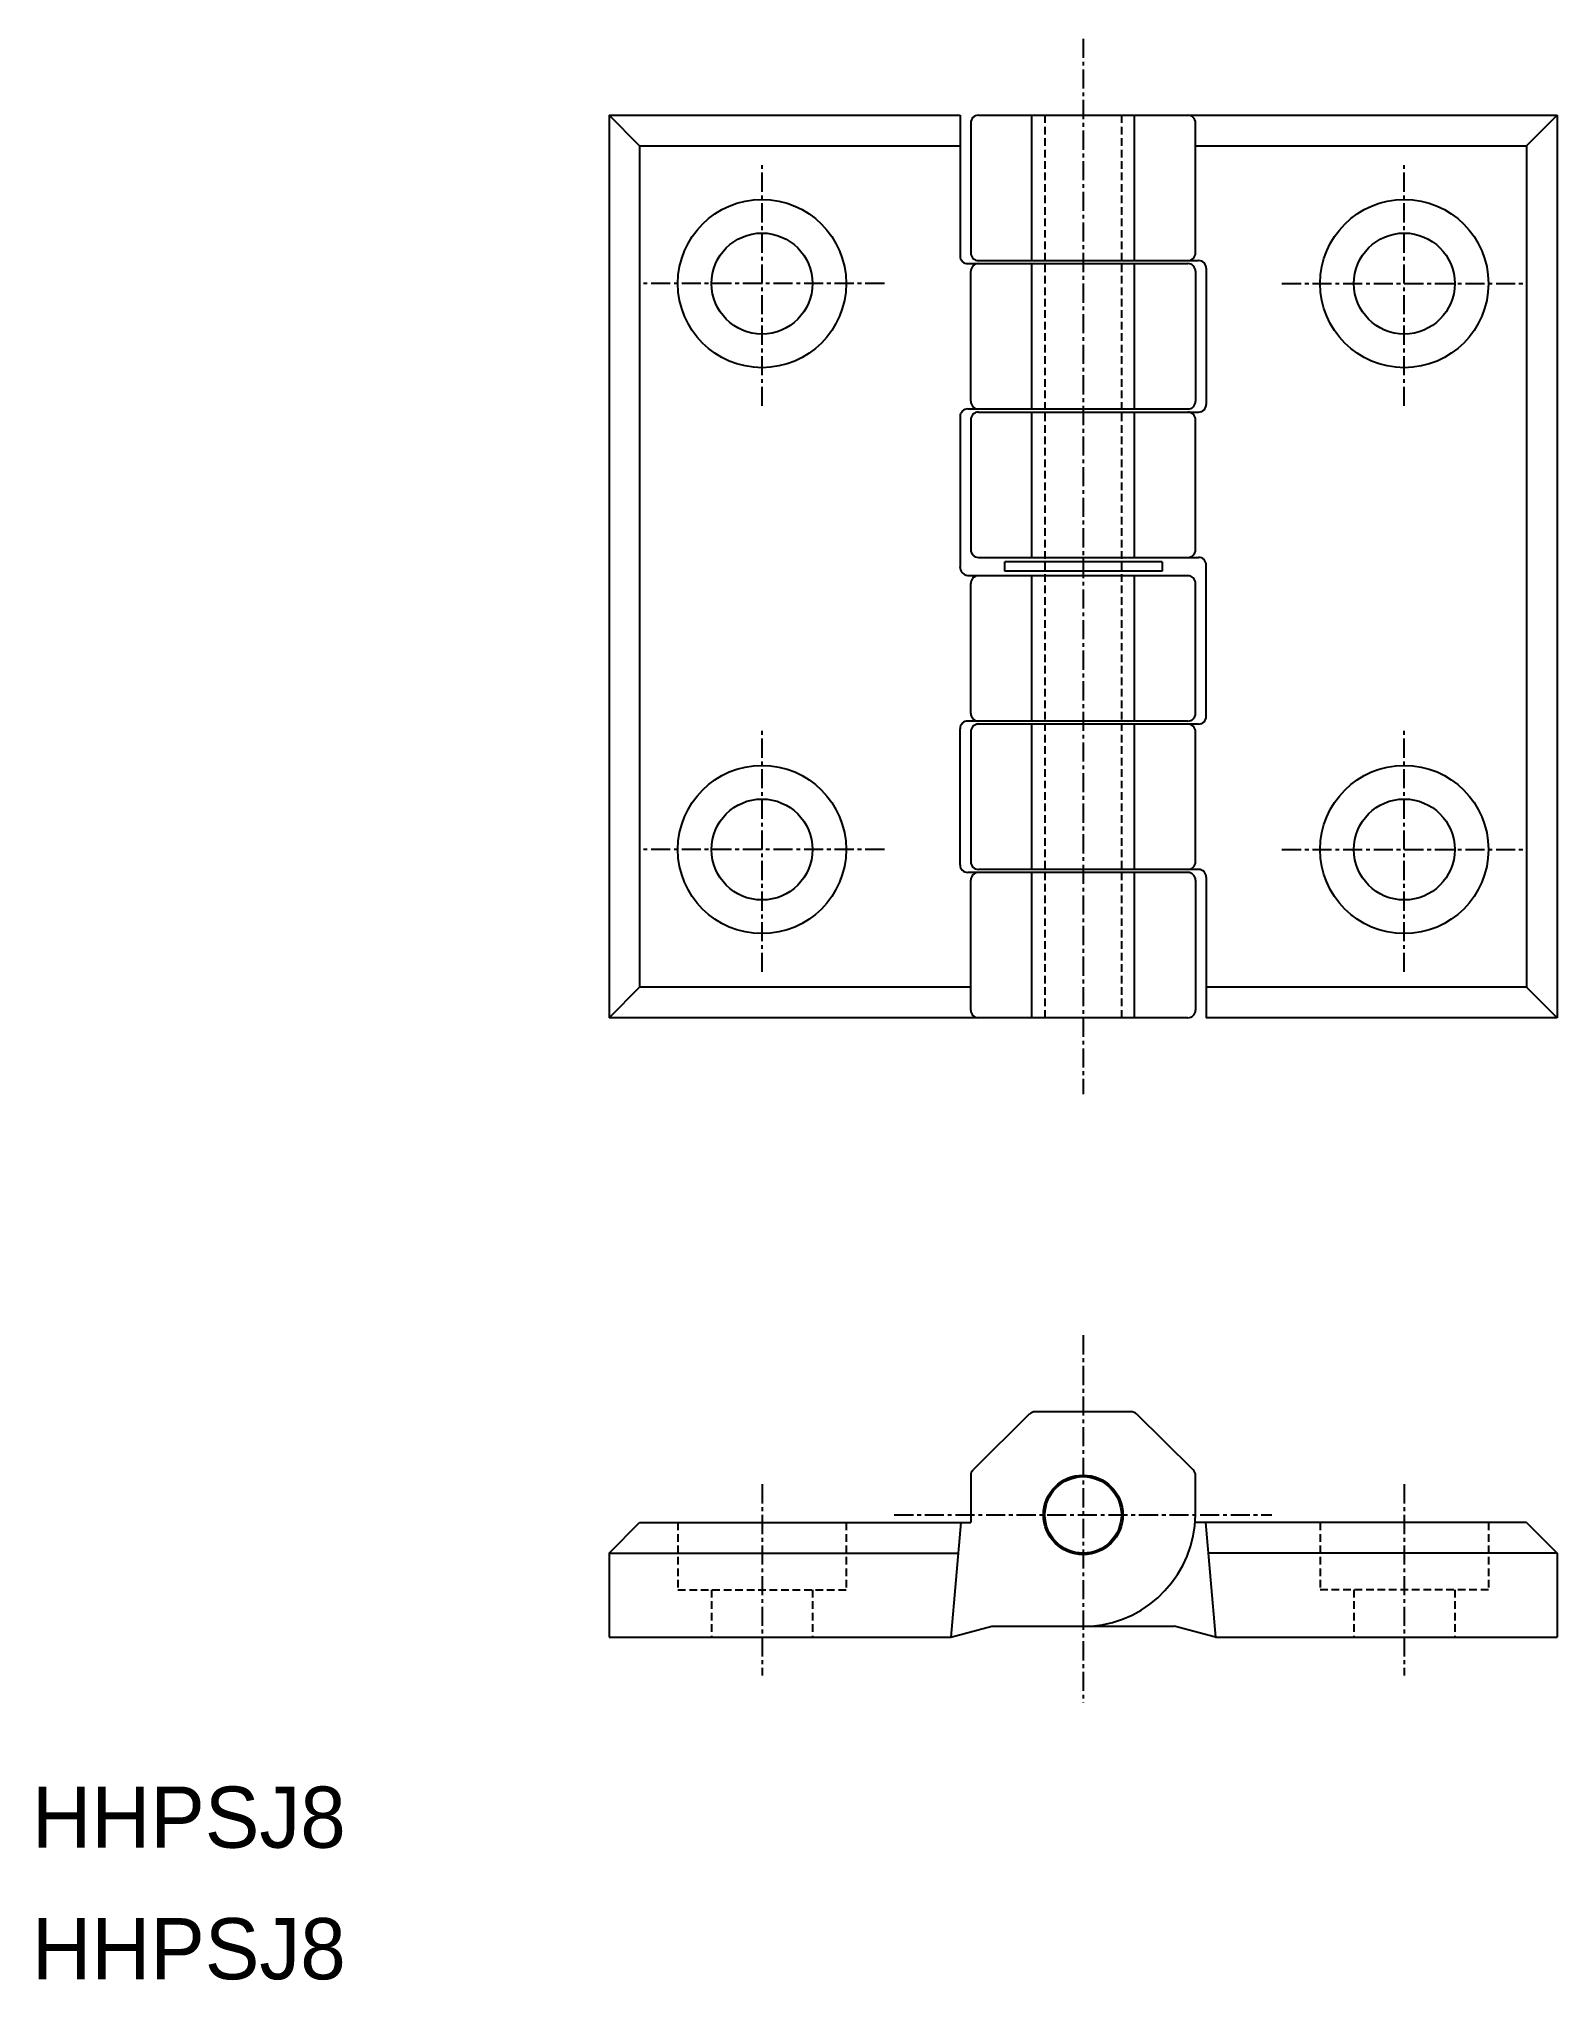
# Model space of a CAD drawing. Extents: x 0 to 100, y 0 to 127.
import ezdxf

# ---------------------------------------------------------------- set-up
doc = ezdxf.new("R2010")
doc.units = 0
doc.linetypes.add('CENTER', pattern=[2, 1.25, -0.25, 0.25, -0.25])
doc.linetypes.add('DASHED', pattern=[0.75, 0.5, -0.25])
doc.layers.get('0').update_dxf_attribs({"linetype": 'CONTINUOUS'})
doc.layers.add('CENTER', color=1, linetype='CENTER')

msp = doc.modelspace()

# ---------------------------------------------------------------- linework, layer by layer
at = {"color": 7, "linetype": 'CONTINUOUS'}
for p, q in [((37.73, 121.86), (37.73, 62.86)), ((37.73, 121.86), (60.68, 121.86)), ((39.73, 119.86), (37.73, 121.86)), ((60.68, 121.86), (60.68, 112.66)), ((61.88, 121.86), (99.73, 121.86)), ((65.38, 112.36), (65.38, 121.86)), ((72.08, 112.36), (72.08, 121.86)), ((97.73, 119.86), (99.73, 121.86)), ((99.73, 121.86), (99.73, 62.86)), ((61.38, 121.36), (61.38, 112.86)), ((76.08, 112.86), (76.08, 121.36)), ((39.73, 119.86), (39.73, 64.86)), ((39.73, 119.86), (60.68, 119.86)), ((76.08, 119.86), (97.73, 119.86)), ((97.73, 119.86), (97.73, 64.86)), ((61.18, 112.16), (75.58, 112.16)), ((61.88, 112.36), (76.28, 112.36)), ((65.38, 102.66), (65.38, 112.16)), ((72.08, 102.66), (72.08, 112.16)), ((76.78, 111.86), (76.78, 102.96)), ((61.38, 103.16), (61.38, 111.66)), ((76.08, 111.66), (76.08, 103.16)), ((60.68, 102.16), (60.68, 92.36)), ((61.18, 102.66), (75.58, 102.66)), ((61.38, 101.96), (61.38, 93.46)), ((61.88, 102.46), (76.28, 102.46)), ((65.38, 92.96), (65.38, 102.46)), ((72.08, 92.96), (72.08, 102.46)), ((76.08, 93.46), (76.08, 101.96)), ((61.88, 92.96), (76.28, 92.96)), ((63.62, 92.06), (63.62, 92.66)), ((73.89, 92.66), (63.62, 92.66)), ((73.89, 92.66), (73.89, 92.06)), ((75.58, 91.76), (61.18, 91.76)), ((73.89, 92.06), (63.62, 92.06)), ((65.38, 82.26), (65.38, 91.76)), ((72.08, 82.26), (72.08, 91.76)), ((76.78, 82.56), (76.78, 92.46)), ((61.38, 82.76), (61.38, 91.26)), ((76.08, 82.76), (76.08, 91.26)), ((60.68, 72.86), (60.68, 81.76)), ((75.58, 82.26), (61.18, 82.26)), ((61.38, 81.56), (61.38, 73.06)), ((76.28, 82.06), (61.88, 82.06)), ((65.38, 72.56), (65.38, 82.06)), ((72.08, 72.56), (72.08, 82.06)), ((76.08, 73.06), (76.08, 81.56)), ((75.58, 72.36), (61.18, 72.36)), ((76.28, 72.56), (61.88, 72.56)), ((65.38, 62.86), (65.38, 72.36)), ((72.08, 62.86), (72.08, 72.36)), ((61.38, 63.36), (61.38, 71.86)), ((76.08, 71.86), (76.08, 63.36)), ((76.78, 72.06), (76.78, 62.86)), ((39.73, 64.86), (37.73, 62.86)), ((61.38, 64.86), (39.73, 64.86)), ((97.73, 64.86), (76.78, 64.86)), ((97.73, 64.86), (99.73, 62.86)), ((75.58, 62.86), (37.73, 62.86)), ((99.73, 62.86), (76.78, 62.86)), ((65.23, 36.96), (61.53, 33.3)), ((71.87, 37.1), (65.59, 37.1)), ((75.93, 33.3), (72.22, 36.96)), ((61.38, 32.95), (61.38, 29.86)), ((76.08, 30.36), (76.08, 32.95)), ((37.73, 27.86), (39.73, 29.86)), ((39.73, 29.86), (61.38, 29.86)), ((60.73, 29.86), (60.07, 22.36)), ((97.73, 29.86), (76.06, 29.86)), ((76.73, 29.86), (77.39, 22.36)), ((97.73, 29.86), (99.73, 27.86)), ((37.73, 27.86), (37.73, 22.36)), ((37.73, 27.86), (60.55, 27.86)), ((99.73, 27.86), (76.9, 27.86)), ((99.73, 27.86), (99.73, 22.36)), ((60.07, 22.36), (62.76, 23.08)), ((62.76, 23.08), (74.69, 23.08)), ((77.39, 22.36), (74.69, 23.08)), ((37.73, 22.36), (60.07, 22.36)), ((77.39, 22.36), (99.73, 22.36))]:
    msp.add_line(p, q, dxfattribs=at)
at = {"color": 3, "linetype": 'DASHED'}
for p, q in [((66.23, 121.86), (66.23, 62.86)), ((71.23, 121.86), (71.23, 62.86)), ((42.23, 29.86), (42.23, 25.46)), ((53.23, 29.86), (53.23, 25.46)), ((84.23, 29.86), (84.23, 25.46)), ((95.23, 29.86), (95.23, 25.46)), ((42.23, 25.46), (53.23, 25.46)), ((44.43, 25.46), (44.43, 22.36)), ((51.03, 25.46), (51.03, 22.36)), ((95.23, 25.46), (84.23, 25.46)), ((86.43, 25.46), (86.43, 22.36)), ((93.03, 25.46), (93.03, 22.36))]:
    msp.add_line(p, q, dxfattribs=at)
at = {"color": 7, "linetype": 'CONTINUOUS'}
for centre, radius in [((47.73, 110.86), 5.5), ((89.73, 110.86), 5.5), ((47.73, 110.86), 3.3), ((89.73, 110.86), 3.3), ((47.73, 73.86), 5.5), ((89.73, 73.86), 5.5), ((47.73, 73.86), 3.3), ((89.73, 73.86), 3.3), ((68.73, 30.36), 2.6), ((68.73, 30.36), 2.5)]:
    msp.add_circle(centre, radius, dxfattribs=at)
for centre, radius, start, end in [((61.88, 121.36), 0.5, 90, 180), ((75.58, 121.36), 0.5, 0, 90), ((61.18, 112.66), 0.5, 180, 270), ((61.88, 112.86), 0.5, 180, 270), ((61.88, 111.66), 0.5, 90, 180), ((75.58, 112.86), 0.5, 270, 0), ((75.58, 111.66), 0.5, 0, 90), ((76.28, 111.86), 0.5, 0, 90), ((61.88, 103.16), 0.5, 180, 270), ((75.58, 103.16), 0.5, 270, 0), ((76.28, 102.96), 0.5, 270, 0), ((61.18, 102.16), 0.5, 90, 180), ((61.88, 101.96), 0.5, 90, 180), ((75.58, 101.96), 0.5, 0, 90), ((61.88, 93.46), 0.5, 180, 270), ((75.58, 93.46), 0.5, 270, 0), ((76.28, 92.46), 0.5, 0, 90), ((61.27, 92.35), 0.594, 178.6923, 260.9188), ((61.88, 91.26), 0.5, 90, 180), ((75.58, 91.26), 0.5, 0, 90), ((61.88, 82.76), 0.5, 180, 270), ((75.58, 82.76), 0.5, 270, 0), ((76.28, 82.56), 0.5, 270, 0), ((61.18, 81.76), 0.5, 90, 180), ((61.88, 81.56), 0.5, 90, 180), ((75.58, 81.56), 0.5, 0, 90), ((61.18, 72.86), 0.5, 180, 270), ((61.88, 73.06), 0.5, 180, 270), ((61.88, 71.86), 0.5, 90, 180), ((75.58, 73.06), 0.5, 270, 0), ((75.58, 71.86), 0.5, 0, 90), ((76.28, 72.06), 0.5, 0, 90), ((61.88, 63.36), 0.5, 180, 270), ((75.58, 63.36), 0.5, 270, 0), ((65.59, 36.6), 0.5, 90, 135), ((71.87, 36.6), 0.5, 45, 90), ((61.88, 32.95), 0.5, 135, 180), ((75.58, 32.95), 0.5, 0, 45), ((68.68, 30.45), 7.39, 274.6533, 359.2902)]:
    msp.add_arc(centre, radius, start, end, dxfattribs=at)
at = {"layer": 'CENTER', "color": 1, "linetype": 'CENTER'}
for p, q in [((68.73, 126.86), (68.73, 57.86)), ((47.73, 102.86), (47.73, 118.86)), ((89.73, 102.86), (89.73, 118.86)), ((55.73, 110.86), (39.73, 110.86)), ((81.73, 110.86), (97.73, 110.86)), ((47.73, 65.86), (47.73, 81.86)), ((89.73, 65.86), (89.73, 81.86)), ((55.73, 73.86), (39.73, 73.86)), ((81.73, 73.86), (97.73, 73.86)), ((68.73, 42.1), (68.73, 18.08)), ((47.73, 32.36), (47.73, 19.86)), ((89.73, 32.36), (89.73, 19.86)), ((56.38, 30.36), (81.08, 30.36))]:
    msp.add_line(p, q, dxfattribs=at)

# ---------------------------------------------------------------- texts
at = {"color": 7, "linetype": 'CONTINUOUS'}
for p in [(0, 8.6), (0, 0)]:
    msp.add_text('HHPSJ8', height=4, dxfattribs=at).set_placement(p)

doc.saveas('drawing.dxf')
